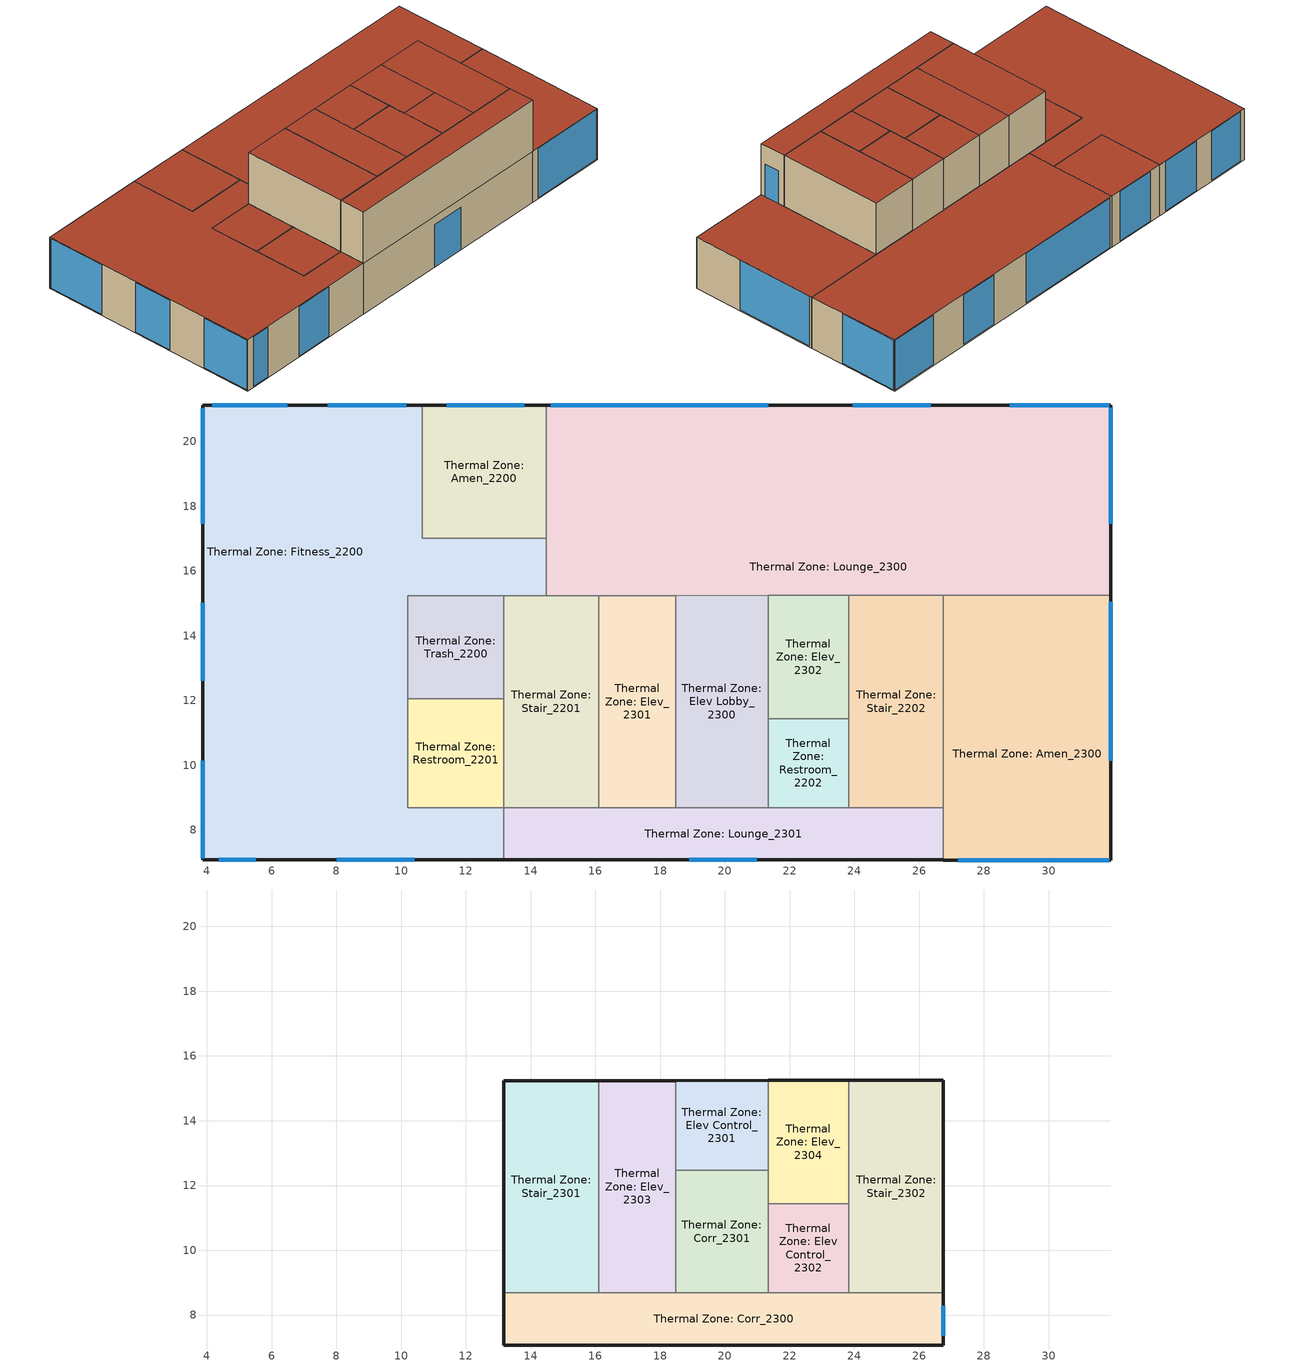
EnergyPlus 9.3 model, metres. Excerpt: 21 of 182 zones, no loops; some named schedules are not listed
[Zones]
Thermal Zone: Amen_2200
 floor to Thermal Zone: Unit_2103 (Interior Floor): 14.48,21.13 14.48,17.01 10.66,17.01 10.66,21.13 z65
 wall outside (SEC-2015 Comm Group R AG ExtWall SteelFrame: R-19 + R-8.5 CI): 14.48,21.13 10.66,21.13 z65:68.35
 wall to Thermal Zone: Fitness_2200 (Interior Wall): 10.66,21.13 10.66,17.01 14.48,17.01 z65:68.35
 wall to Thermal Zone: Lounge_2300 (Interior Wall): 14.48,17.01 14.48,21.13 z65:68.35
 window (SEC-2015 Glazing - Fixed Metal Frame - SEW): 13.8,21.13 11.41,21.13 z65.05:68.3
 roof outside (SEC-2015 Comm Group R ExtRoof IEAD): 14.48,17.01 14.48,21.13 10.66,21.13 10.66,17.01 z68.35
Thermal Zone: Amen_2300
 floor to Thermal Zone: Unit_2108 (Interior Floor): 30.63,15.24 30.63,12.03 26.75,12.03 26.75,15.24 z65; 31.92,12.03 31.92,8.69 26.75,8.69 26.75,12.03 z65
 floor to Thermal Zone: Unit_2107_3B (Interior Floor): 31.92,15.24 31.92,12.03 30.63,12.03 30.63,15.24 z65
 floor ground (SEC-2015 Comm Group R Slab-On-Ground): 31.92,15.25 31.92,15.24 30.63,15.24 30.63,15.25 z65; 30.63,15.25 30.63,15.24 26.75,15.24 26.75,15.25 z65
 floor to Thermal Zone: Corr_2100 (Interior Floor): 31.92,8.69 31.92,7.07 26.75,7.07 26.75,8.69 z65
 wall outside (SEC-2015 Comm Group R AG ExtWall SteelFrame: R-19 + R-8.5 CI): 26.75,7.07 31.92,7.07 31.92,15.25 z65:68.35
 wall to Thermal Zone: Lounge_2301 (Interior Wall): 26.75,8.69 26.75,7.07 z65:68.35
 wall to Thermal Zone: Stair_2202 (Interior Wall): 26.75,15.25 26.75,8.69 z65:68.35
 wall to Thermal Zone: Lounge_2300 (Interior Wall): 31.92,15.25 26.75,15.25 z65:68.35
 window (SEC-2015 Glazing - Fixed Metal Frame - SEW): 31.92,10.14 31.92,15.04 / 27.22,7.07 31.87,7.07 z65.05:68.3
 roof outside (SEC-2015 Comm Group R ExtRoof IEAD): 31.92,7.07 31.92,15.25 26.75,15.25 26.75,7.07 z68.35
Thermal Zone: Elev Lobby_2300
 floor to Thermal Zone: Corr_2100 (Interior Floor): 21.34,15.25 21.34,8.69 18.48,8.69 18.48,15.24 z65
 wall to Thermal Zone: Elev_2301 (Interior Wall): 18.48,15.24 18.48,8.69 z65:68.35
 wall to Thermal Zone: Lounge_2300 (Interior Wall): 21.34,15.25 18.48,15.24 z65:68.35
 wall to Thermal Zone: Elev_2302 (Interior Wall): 21.34,11.44 21.34,15.25 z65:68.35
 wall to Thermal Zone: Restroom_2202 (Interior Wall): 21.34,8.69 21.34,11.44 z65:68.35
 wall to Thermal Zone: Lounge_2301 (Interior Wall): 18.48,8.69 21.34,8.69 z65:68.35
Thermal Zone: Elev_2301
 floor to Thermal Zone: Elev_2101 (Interior Floor): 18.48,15.24 18.48,8.69 16.1,8.69 16.1,15.24 z65
 wall to Thermal Zone: Stair_2201 (Interior Wall): 16.1,15.24 16.1,8.69 z65:68.35
 wall to Thermal Zone: Lounge_2300 (Interior Wall): 18.48,15.24 16.1,15.24 z65:68.35
 wall to Thermal Zone: Lounge_2301 (Interior Wall): 16.1,8.69 18.48,8.69 z65:68.35
Thermal Zone: Elev_2302
 floor ground (SEC-2015 Comm Group R Slab-On-Ground): 23.83,15.25 23.83,15.24 21.34,15.24 21.34,15.25 z65
 floor to Thermal Zone: Elev_2102 (Interior Floor): 23.83,15.24 23.83,11.44 21.34,11.44 21.34,15.24 z65
 wall to Thermal Zone: Stair_2202 (Interior Wall): 23.83,11.44 23.83,15.25 z65:68.35
 wall to Thermal Zone: Restroom_2202 (Interior Wall): 21.34,11.44 23.83,11.44 z65:68.35
 wall to Thermal Zone: Lounge_2300 (Interior Wall): 23.83,15.25 21.34,15.25 z65:68.35
Thermal Zone: Fitness_2200
 floor to Thermal Zone: Corr_2100 (Interior Floor): 13.17,8.69 13.17,7.07 8.88,7.07 8.88,8.69 z65; 14.48,17.01 14.48,15.24 8.97,15.24 8.97,17.01 z65
 floor to Thermal Zone: Unit_2102 (Interior Floor): 10.66,21.13 10.66,17.01 7.15,17.01 7.15,21.13 z65
 floor to Thermal Zone: Unit_2117_4B (Interior Floor): 10.21,12.05 10.21,8.69 8.88,8.69 8.88,7.07 3.87,7.07 3.87,12.05 z65
 floor to Thermal Zone: Unit_2101_4B (Interior Floor): 7.15,21.13 7.15,17.01 8.97,17.01 8.97,15.24 10.21,15.24 10.21,12.05 3.87,12.05 3.87,21.13 z65
 wall outside (SEC-2015 Comm Group R AG ExtWall SteelFrame: R-19 + R-8.5 CI): 10.66,21.13 3.87,21.13 3.87,7.07 13.17,7.07 z65:68.35
 wall to Thermal Zone: Lounge_2300 (Interior Wall): 14.48,15.24 14.48,17.01 z65:68.35
 wall to Thermal Zone: Stair_2201 (Interior Wall): 13.17,15.24 14.48,15.24 z65:68.35
 wall to Thermal Zone: Trash_2200 (Interior Wall): 10.21,12.05 10.21,15.24 13.17,15.24 z65:68.35
 wall to Thermal Zone: Restroom_2201 (Interior Wall): 13.17,8.69 10.21,8.69 10.21,12.05 z65:68.35
 wall to Thermal Zone: Lounge_2301 (Interior Wall): 13.17,7.07 13.17,8.69 z65:68.35
 window (SEC-2015 Glazing - Fixed Metal Frame - N 1): 3.87,21.02 3.87,17.46 / 3.87,15.02 3.87,12.6 / 3.87,10.14 3.87,7.12 z65.05:68.3
 window (SEC-2015 Glazing - Fixed Metal Frame - SEW): 6.48,21.13 4.17,21.13 / 10.16,21.13 7.73,21.13 / 8.02,7.07 10.41,7.07 / 4.36,7.07 5.51,7.07 z65.05:68.3
 roof outside (SEC-2015 Comm Group R ExtRoof IEAD): 13.17,7.07 13.17,8.69 10.21,8.69 10.21,15.24 14.48,15.24 14.48,17.01 10.66,17.01 10.66,21.13 3.87,21.13 3.87,7.07 z68.35
Thermal Zone: Lounge_2300
 floor to Thermal Zone: Unit_2106 (Interior Floor): 31.92,21.13 31.92,17.01 28.96,17.01 28.96,21.13 z65
 floor to Thermal Zone: Amen_2100 (Interior Floor): 21.48,21.13 21.48,17.01 14.48,17.01 14.48,21.13 z65
 floor to Thermal Zone: Unit_2104 (Interior Floor): 25.31,21.13 25.31,17.01 21.48,17.01 21.48,21.13 z65
 floor to Thermal Zone: Unit_2105 (Interior Floor): 28.96,21.13 28.96,17.01 25.31,17.01 25.31,21.13 z65
 floor to Thermal Zone: Corr_2100 (Interior Floor): 31.92,17.01 31.92,15.25 21.34,15.25 19.27,15.24 14.48,15.24 14.48,17.01 z65
 floor ground (SEC-2015 Comm Group R Slab-On-Ground): 19.27,15.24 18.48,15.24 14.48,15.24 z65
 wall outside (SEC-2015 Comm Group R AG ExtWall SteelFrame: R-19 + R-8.5 CI): 31.92,15.25 31.92,21.13 14.48,21.13 z65:68.35
 wall to Thermal Zone: Stair_2201 (Interior Wall): 14.48,15.24 16.1,15.24 z65:68.35
 wall to Thermal Zone: Stair_2202 (Interior Wall): 23.83,15.25 26.75,15.25 z65:68.35
 window (SEC-2015 Glazing - Fixed Metal Frame - SEW): 31.87,21.13 28.8,21.13 / 26.36,21.13 23.95,21.13 / 21.34,21.13 14.63,21.13 / 31.92,17.46 31.92,21.04 z65.05:68.3
 roof outside (SEC-2015 Comm Group R ExtRoof IEAD): 18.48,15.24 21.34,15.25 31.92,15.25 31.92,21.13 14.48,21.13 14.48,15.24 z68.35
Thermal Zone: Lounge_2301
 floor to Thermal Zone: Corr_2100 (Interior Floor): 26.75,8.69 26.75,7.07 13.17,7.07 13.17,8.69 z65
 wall outside (SEC-2015 Comm Group R AG ExtWall SteelFrame: R-19 + R-8.5 CI): 13.17,7.07 26.75,7.07 z65:68.35
 wall to Thermal Zone: Restroom_2202 (Interior Wall): 23.83,8.69 21.34,8.69 z65:68.35
 wall to Thermal Zone: Stair_2202 (Interior Wall): 26.75,8.69 23.83,8.69 z65:68.35
 wall to Thermal Zone: Stair_2201 (Interior Wall): 16.1,8.69 13.17,8.69 z65:68.35
 window (SEC-2015 Glazing - Fixed Metal Frame - SEW): 18.9,7.07 20.98,7.07 z65:67.79
Thermal Zone: Restroom_2201
 floor to Thermal Zone: Mech_2100 (Interior Floor): 13.17,12.05 13.17,8.69 10.21,8.69 10.21,12.05 z65
 wall to Thermal Zone: Trash_2200 (Interior Wall): 13.17,12.05 10.21,12.05 z65:68.35
 wall to Thermal Zone: Stair_2201 (Interior Wall): 13.17,8.69 13.17,12.05 z65:68.35
 roof outside (SEC-2015 Comm Group R ExtRoof IEAD): 13.17,8.69 13.17,12.05 10.21,12.05 10.21,8.69 z68.35
Thermal Zone: Restroom_2202
 floor to Thermal Zone: Stor_2100 (Interior Floor): 23.83,11.44 23.83,8.69 21.34,8.69 21.34,11.44 z65
 wall to Thermal Zone: Stair_2202 (Interior Wall): 23.83,8.69 23.83,11.44 z65:68.35
Thermal Zone: Stair_2201
 floor to Thermal Zone: Stair_2101 (Interior Floor): 13.17,15.24 16.1,15.24 16.1,8.69 13.17,8.69 z65
 wall to Thermal Zone: Trash_2200 (Interior Wall): 13.17,15.24 13.17,12.05 z65:68.35
Thermal Zone: Stair_2202
 floor ground (SEC-2015 Comm Group R Slab-On-Ground): 26.75,15.25 26.75,15.24 23.83,15.24 23.83,15.25 z65
 floor to Thermal Zone: Stair_2102 (Interior Floor): 26.75,15.24 26.75,8.69 23.83,8.69 23.83,15.24 z65
Thermal Zone: Trash_2200
 floor to Thermal Zone: Trash_2100 (Interior Floor): 13.17,15.24 13.17,12.05 10.21,12.05 10.21,15.24 z65
 roof outside (SEC-2015 Comm Group R ExtRoof IEAD): 13.17,12.05 13.17,15.24 10.21,15.24 10.21,12.05 z68.35
Thermal Zone: Corr_2300
 floor to Thermal Zone: Lounge_2301 (Interior Floor): 26.75,8.69 26.75,7.07 13.17,7.07 13.17,8.69 z68.35
 wall outside (SEC-2015 Comm Group R AG ExtWall SteelFrame: R-19 + R-8.5 CI): 13.17,8.69 13.17,7.07 26.75,7.07 26.75,8.69 z68.35:71.7
 wall to Thermal Zone: Elev_2303 (Interior Wall): 18.48,8.69 16.1,8.69 z68.35:71.7
 wall to Thermal Zone: Corr_2301 (Interior Wall): 21.34,8.69 18.48,8.69 z68.35:71.7
 wall to Thermal Zone: Elev Control_2302 (Interior Wall): 23.83,8.69 21.34,8.69 z68.35:71.7
 wall to Thermal Zone: Stair_2302 (Interior Wall): 26.75,8.69 23.83,8.69 z68.35:71.7
 wall to Thermal Zone: Stair_2301 (Interior Wall): 16.1,8.69 13.17,8.69 z68.35:71.7
 window (SEC-2015 Glazing - Fixed Metal Frame - SEW): 26.75,7.36 26.75,8.28 z68.35:70.49
 roof outside (SEC-2015 Comm Group R ExtRoof IEAD): 26.75,7.07 26.75,8.69 13.17,8.69 13.17,7.07 z71.7
Thermal Zone: Corr_2301
 floor to Thermal Zone: Elev Lobby_2300 (Interior Floor): 21.34,12.47 21.34,8.69 18.48,8.69 18.48,12.47 z68.35
 wall to Thermal Zone: Elev_2303 (Interior Wall): 18.48,12.47 18.48,8.69 z68.35:71.7
 wall to Thermal Zone: Elev Control_2301 (Interior Wall): 21.34,12.47 18.48,12.47 z68.35:71.7
 wall to Thermal Zone: Elev_2304 (Interior Wall): 21.34,11.44 21.34,12.47 z68.35:71.7
 wall to Thermal Zone: Elev Control_2302 (Interior Wall): 21.34,8.69 21.34,11.44 z68.35:71.7
 roof outside (SEC-2015 Comm Group R ExtRoof IEAD): 21.34,8.69 21.34,12.47 18.48,12.47 18.48,8.69 z71.7
Thermal Zone: Elev Control_2301
 floor to Thermal Zone: Elev Lobby_2300 (Interior Floor): 21.34,15.25 21.34,12.47 18.48,12.47 18.48,15.24 z68.35
 wall outside (SEC-2015 Comm Group R AG ExtWall SteelFrame: R-19 + R-8.5 CI): 21.34,15.25 18.48,15.24 z68.35:71.7
 wall to Thermal Zone: Elev_2304 (Interior Wall): 21.34,12.47 21.34,15.25 z68.35:71.7
 wall to Thermal Zone: Elev_2303 (Interior Wall): 18.48,15.24 18.48,12.47 z68.35:71.7
 roof outside (SEC-2015 Comm Group R ExtRoof IEAD): 18.48,12.47 21.34,12.47 21.34,15.25 18.48,15.24 z71.7
Thermal Zone: Elev Control_2302
 floor to Thermal Zone: Restroom_2202 (Interior Floor): 23.83,11.44 23.83,8.69 21.34,8.69 21.34,11.44 z68.35
 wall to Thermal Zone: Elev_2304 (Interior Wall): 23.83,11.44 21.34,11.44 z68.35:71.7
 wall to Thermal Zone: Stair_2302 (Interior Wall): 23.83,8.69 23.83,11.44 z68.35:71.7
 roof outside (SEC-2015 Comm Group R ExtRoof IEAD): 23.83,8.69 23.83,11.44 21.34,11.44 21.34,8.69 z71.7
Thermal Zone: Elev_2303
 floor to Thermal Zone: Elev_2301 (Interior Floor): 18.48,15.24 18.48,8.69 16.1,8.69 16.1,15.24 z68.35
 wall outside (SEC-2015 Comm Group R AG ExtWall SteelFrame: R-19 + R-8.5 CI): 18.48,15.24 16.1,15.24 z68.35:71.7
 wall to Thermal Zone: Stair_2301 (Interior Wall): 16.1,15.24 16.1,8.69 z68.35:71.7
 roof outside (SEC-2015 Comm Group R ExtRoof IEAD): 18.48,8.69 18.48,15.24 16.1,15.24 16.1,8.69 z71.7
Thermal Zone: Elev_2304
 floor to Thermal Zone: Elev_2302 (Interior Floor): 23.83,15.25 23.83,11.44 21.34,11.44 21.34,15.25 z68.35
 wall outside (SEC-2015 Comm Group R AG ExtWall SteelFrame: R-19 + R-8.5 CI): 23.83,15.25 21.34,15.25 z68.35:71.7
 wall to Thermal Zone: Stair_2302 (Interior Wall): 23.83,11.44 23.83,15.25 z68.35:71.7
 roof outside (SEC-2015 Comm Group R ExtRoof IEAD): 23.83,11.44 23.83,15.25 21.34,15.25 21.34,11.44 z71.7
Thermal Zone: Stair_2301
 floor to Thermal Zone: Stair_2201 (Interior Floor): 16.1,15.24 16.1,8.69 13.17,8.69 13.17,15.24 z68.35
 wall outside (SEC-2015 Comm Group R AG ExtWall SteelFrame: R-19 + R-8.5 CI): 16.1,15.24 13.17,15.24 13.17,8.69 z68.35:71.7
 roof outside (SEC-2015 Comm Group R ExtRoof IEAD): 13.17,8.69 16.1,8.69 16.1,15.24 13.17,15.24 z71.7
Thermal Zone: Stair_2302
 floor to Thermal Zone: Stair_2202 (Interior Floor): 26.75,15.25 26.75,8.69 23.83,8.69 23.83,15.25 z68.35
 wall outside (SEC-2015 Comm Group R AG ExtWall SteelFrame: R-19 + R-8.5 CI): 26.75,8.69 26.75,15.25 23.83,15.25 z68.35:71.7
 roof outside (SEC-2015 Comm Group R ExtRoof IEAD): 26.75,8.69 26.75,15.25 23.83,15.25 23.83,8.69 z71.7
[Building]
1300 NE 45th: North Axis {deg}=90
[Site:Location]
SEATTLE: Latitude {deg}=47.45; Longitude {deg}=-122.3; Time Zone {hr}=-8; Elevation {m}=122
[SizingPeriod:DesignDay] Month=8; Day of Month=21; Day Type=SummerDesignDay; Daily Dry-Bulb Temperature Range {deltaC}=10.4; Dry-Bulb Temperature Range Modifier Type=DefaultMultipliers; Barometric Pressure {Pa}=99868; Wind Speed {m/s}=4.2; Wind Direction {deg}=350; Rain Indicator=No; Snow Indicator=No; Daylight Saving Time Indicator=No; Solar Model Indicator=ASHRAETau; ASHRAE Clear Sky Optical Depth for Beam Irradiance (taub)=0.352; ASHRAE Clear Sky Optical Depth for Diffuse Irradiance (taud)=2.561
Name | Maximum Dry-Bulb Temperature {C} | Humidity Condition Type | Wetbulb or DewPoint at Maximum Dry-Bulb {C} | Enthalpy at Maximum Dry-Bulb {J/kg}
SEATTLE Ann Clg .4% Condns DB=>MWB | 29.4 | Wetbulb | 18.3
SEATTLE Ann Clg .4% Condns DP=>MDB | 20.8 | Dewpoint | 15.9
SEATTLE Ann Clg .4% Condns Enth=>MDB | 28.2 | Enthalpy |  | 54700
SEATTLE Ann Clg .4% Condns WB=>MDB | 27.9 | Wetbulb | 19.2
[Material] Thermal Absorptance=0.9
Name | Roughness | Thickness {m} | Conductivity {W/m-K} | Density {kg/m3} | Specific Heat {J/kg-K} | Solar Absorptance | Visible Absorptance
5/8 in. Gypsum Board | MediumSmooth | 0.0159 | 0.16 | 800 | 1090 | 0.7 | 0.7
F16 Acoustic tile | MediumSmooth | 0.0191 | 0.06 | 368 | 590 | 0.3 | 0.3
G01a 19mm gypsum board | MediumSmooth | 0.019 | 0.16 | 800 | 1090 | 0.4 | 0.4
IEAD Roof Insulation R-36.7 IP | MediumRough | 0.316696 | 0.049 | 265 | 836.8 | 0.7 | 0.7
M11 100mm lightweight concrete | MediumRough | 0.1016 | 0.53 | 1280 | 840 | 0.5 | 0.5
Metal Decking | MediumSmooth | 0.0015 | 45.006 | 7680 | 418.4 | 0.6 | 0.6
R-19 Cavity (R-7.1 eff) | MediumSmooth | 0.0287823 | 0.0230188 | 16.0185 | 1130.436 | 0.7 | 0.7
R-8.5 CI | MediumSmooth | 0.0344576 | 0.0230188 | 16.0185 | 1130.436 | 0.7 | 0.7
Roof Membrane | VeryRough | 0.0095 | 0.16 | 1121.29 | 1460 | 0.7 | 0.7
Stucco - 7/8 inch | Smooth | 0.022352 | 0.701106 | 1855.1 | 837.36 | 0.7 | 0.7
[Material:AirGap]
Name | Thermal Resistance {m2-K/W}
F04 Wall air space resistance | 0.15
F05 Ceiling air space resistance | 0.18
[WindowMaterial:SimpleGlazingSystem] U-Factor {W/m2-K}=2.15774; Visible Transmittance=0.6
Name | Solar Heat Gain Coefficient
SEC-2015 Glazing - Fixed Metal Frame - N - Material | 0.53
SEC-2015 Glazing - Fixed Metal Frame - SEW - Material | 0.35
[Construction]
Interior Floor: F16 Acoustic tile, F05 Ceiling air space resistance, M11 100mm lightweight concrete
Interior Wall: G01a 19mm gypsum board, F04 Wall air space resistance, G01a 19mm gypsum board
SEC-2015 Comm Group R AG ExtWall SteelFrame: R-19 + R-8.5 CI: Stucco - 7/8 inch, 5/8 in. Gypsum Board, R-8.5 CI, R-19 Cavity (R-7.1 eff), 5/8 in. Gypsum Board
SEC-2015 Comm Group R ExtRoof IEAD: Roof Membrane, IEAD Roof Insulation R-36.7 IP, Metal Decking
SEC-2015 Glazing - Fixed Metal Frame - N 1: SEC-2015 Glazing - Fixed Metal Frame - N - Material
SEC-2015 Glazing - Fixed Metal Frame - SEW: SEC-2015 Glazing - Fixed Metal Frame - SEW - Material
[Construction:FfactorGroundFloor]
SEC-2015 Comm Group R Slab-On-Ground: F-Factor {W/m-K}=0.934597; Area {m2}=88.9082; PerimeterExposed {m}=40.2336
[Zone]
Thermal Zone: Amen_2200; Thermal Zone: Amen_2300; Thermal Zone: Corr_2300; Thermal Zone: Corr_2301; Thermal Zone: Elev Control_2301; Thermal Zone: Elev Control_2302; Thermal Zone: Elev Lobby_2300; Thermal Zone: Elev_2301; Thermal Zone: Elev_2302; Thermal Zone: Elev_2303; Thermal Zone: Elev_2304; Thermal Zone: Fitness_2200; Thermal Zone: Lounge_2300; Thermal Zone: Lounge_2301; Thermal Zone: Restroom_2201; Thermal Zone: Restroom_2202; Thermal Zone: Stair_2201; Thermal Zone: Stair_2202; Thermal Zone: Stair_2301; Thermal Zone: Stair_2302; Thermal Zone: Trash_2200
[ZoneControl:Thermostat]
Name | Zone or ZoneList | Control Type Schedule | Control 1
Thermal Zone: Amen_2200 Thermostat | Thermal Zone: Amen_2200 | Thermal Zone: Amen_2200 Thermostat Schedule | Thermostat Setpoint Dual Setpoint 4
Thermal Zone: Amen_2300 Thermostat | Thermal Zone: Amen_2300 | Thermal Zone: Amen_2300 Thermostat Schedule | Thermostat Setpoint Dual Setpoint 5
Thermal Zone: Corr_2300 Thermostat | Thermal Zone: Corr_2300 | Thermal Zone: Corr_2300 Thermostat Schedule | Thermostat Setpoint Dual Setpoint 12
Thermal Zone: Corr_2301 Thermostat | Thermal Zone: Corr_2301 | Thermal Zone: Corr_2301 Thermostat Schedule | Thermostat Setpoint Dual Setpoint 13
Thermal Zone: Elev Control_2301 Thermostat | Thermal Zone: Elev Control_2301 | Thermal Zone: Elev Control_2301 Thermostat Schedule | Thermostat Setpoint Dual Setpoint 16
Thermal Zone: Elev Control_2302 Thermostat | Thermal Zone: Elev Control_2302 | Thermal Zone: Elev Control_2302 Thermostat Schedule | Thermostat Setpoint Dual Setpoint 17
Thermal Zone: Elev Lobby_2300 Thermostat | Thermal Zone: Elev Lobby_2300 | Thermal Zone: Elev Lobby_2300 Thermostat Schedule | Thermostat Setpoint Dual Setpoint 18
Thermal Zone: Fitness_2200 Thermostat | Thermal Zone: Fitness_2200 | Thermal Zone: Fitness_2200 Thermostat Schedule | Thermostat Setpoint Dual Setpoint 40
Thermal Zone: Lounge_2300 Thermostat | Thermal Zone: Lounge_2300 | Thermal Zone: Lounge_2300 Thermostat Schedule | Thermostat Setpoint Dual Setpoint 43
Thermal Zone: Lounge_2301 Thermostat | Thermal Zone: Lounge_2301 | Thermal Zone: Lounge_2301 Thermostat Schedule | Thermostat Setpoint Dual Setpoint 44
[ThermostatSetpoint:DualSetpoint]
Name | Heating Setpoint Temperature Schedule | Cooling Setpoint Temperature Schedule
Thermostat Setpoint Dual Setpoint 4; Thermostat Setpoint Dual Setpoint 5; Thermostat Setpoint Dual Setpoint 40; Thermostat Setpoint Dual Setpoint 43; Thermostat Setpoint Dual Setpoint 44 | SEC2015-MF-Amenity_HtgSetp | SEC2015-MF-Amenity_ClgSetp
Thermostat Setpoint Dual Setpoint 12; Thermostat Setpoint Dual Setpoint 13 | SEC2015-MF-Corridor_HtgSetp | SEC2015-MF-Corridor_ClgSetp
Thermostat Setpoint Dual Setpoint 16; Thermostat Setpoint Dual Setpoint 17; Thermostat Setpoint Dual Setpoint 18 | SEC2015-MF-ElecMech_HtgSetp | SEC2015-MF-ElecMech_ClgSetp
[Sizing:Zone] Zone Cooling Design Supply Air Temperature Input Method=SupplyAirTemperature; Zone Cooling Design Supply Air Temperature {C}=12.7778; Zone Cooling Design Supply Air Temperature Difference {deltaC}=11.11; Zone Heating Design Supply Air Temperature Input Method=SupplyAirTemperature; Zone Heating Design Supply Air Temperature {C}=32.2222; Zone Heating Design Supply Air Temperature Difference {deltaC}=11.11; Zone Cooling Design Supply Air Humidity Ratio {kgWater/kgDryAir}=0.0085; Zone Heating Design Supply Air Humidity Ratio {kgWater/kgDryAir}=0.008; Cooling Design Air Flow Method=DesignDay; Cooling Design Air Flow Rate {m3/s}=0; Cooling Minimum Air Flow per Zone Floor Area {m3/s-m2}=0.000762; Cooling Minimum Air Flow {m3/s}=0; Cooling Minimum Air Flow Fraction=0; Heating Design Air Flow Method=DesignDay; Heating Design Air Flow Rate {m3/s}=0; Heating Maximum Air Flow per Zone Floor Area {m3/s-m2}=0.002032; Heating Maximum Air Flow {m3/s}=0.141576; Heating Maximum Air Flow Fraction=0.3; Account for Dedicated Outdoor Air System=No
Name | Design Specification Outdoor Air Object | Design Specification Zone Air Distribution Object
Thermal Zone: Amen_2200 | SEC-2015 MF-Amenity Ventilation | Thermal Zone: Amen_2200 Design Spec Zone Air Dist
Thermal Zone: Amen_2300 | SEC-2015 MF-Amenity Ventilation | Thermal Zone: Amen_2300 Design Spec Zone Air Dist
Thermal Zone: Corr_2300 | SEC-2015 MF-Corridor Ventilation | Thermal Zone: Corr_2300 Design Spec Zone Air Dist
Thermal Zone: Corr_2301 | SEC-2015 MF-Corridor Ventilation | Thermal Zone: Corr_2301 Design Spec Zone Air Dist
Thermal Zone: Elev Control_2301 | SEC-2015 MF-Elec/MechRoom Ventilation | Thermal Zone: Elev Control_2301 Design Spec Zone Air Dist
Thermal Zone: Elev Control_2302 | SEC-2015 MF-Elec/MechRoom Ventilation | Thermal Zone: Elev Control_2302 Design Spec Zone Air Dist
Thermal Zone: Elev Lobby_2300 | SEC-2015 MF-Corridor Ventilation | Thermal Zone: Elev Lobby_2300 Design Spec Zone Air Dist
Thermal Zone: Elev_2301 | SEC-2015 MF-Stair Ventilation | Thermal Zone: Elev_2301 Design Spec Zone Air Dist
Thermal Zone: Elev_2302 | SEC-2015 MF-Stair Ventilation | Thermal Zone: Elev_2302 Design Spec Zone Air Dist
Thermal Zone: Elev_2303 | SEC-2015 MF-Stair Ventilation | Thermal Zone: Elev_2303 Design Spec Zone Air Dist
Thermal Zone: Elev_2304 | SEC-2015 MF-Stair Ventilation | Thermal Zone: Elev_2304 Design Spec Zone Air Dist
Thermal Zone: Fitness_2200 | SEC-2015 MF-Amenity Ventilation | Thermal Zone: Fitness_2200 Design Spec Zone Air Dist
Thermal Zone: Lounge_2300 | SEC-2015 MF-Amenity Ventilation | Thermal Zone: Lounge_2300 Design Spec Zone Air Dist
Thermal Zone: Lounge_2301 | SEC-2015 MF-Amenity Ventilation | Thermal Zone: Lounge_2301 Design Spec Zone Air Dist
Thermal Zone: Restroom_2201 | SEC-2015 MF- Restroom Ventilation | Thermal Zone: Restroom_2201 Design Spec Zone Air Dist
Thermal Zone: Restroom_2202 | SEC-2015 MF- Restroom Ventilation | Thermal Zone: Restroom_2202 Design Spec Zone Air Dist
Thermal Zone: Stair_2201 | SEC-2015 MF-Stair Ventilation | Thermal Zone: Stair_2201 Design Spec Zone Air Dist
Thermal Zone: Stair_2202 | SEC-2015 MF-Stair Ventilation | Thermal Zone: Stair_2202 Design Spec Zone Air Dist
Thermal Zone: Stair_2301 | SEC-2015 MF-Stair Ventilation | Thermal Zone: Stair_2301 Design Spec Zone Air Dist
Thermal Zone: Stair_2302 | SEC-2015 MF-Stair Ventilation | Thermal Zone: Stair_2302 Design Spec Zone Air Dist
Thermal Zone: Trash_2200 | SEC-2015 MF-Storage Ventilation | Thermal Zone: Trash_2200 Design Spec Zone Air Dist
[DesignSpecification:ZoneAirDistribution] Zone Air Distribution Effectiveness in Heating Mode=0.8
Thermal Zone: Amen_2200 Design Spec Zone Air Dist; Thermal Zone: Amen_2300 Design Spec Zone Air Dist; Thermal Zone: Corr_2300 Design Spec Zone Air Dist; Thermal Zone: Corr_2301 Design Spec Zone Air Dist; Thermal Zone: Elev Control_2301 Design Spec Zone Air Dist; Thermal Zone: Elev Control_2302 Design Spec Zone Air Dist; Thermal Zone: Elev Lobby_2300 Design Spec Zone Air Dist; Thermal Zone: Elev_2301 Design Spec Zone Air Dist; Thermal Zone: Elev_2302 Design Spec Zone Air Dist; Thermal Zone: Elev_2303 Design Spec Zone Air Dist; Thermal Zone: Elev_2304 Design Spec Zone Air Dist; Thermal Zone: Fitness_2200 Design Spec Zone Air Dist; Thermal Zone: Lounge_2300 Design Spec Zone Air Dist; Thermal Zone: Lounge_2301 Design Spec Zone Air Dist; Thermal Zone: Restroom_2201 Design Spec Zone Air Dist; Thermal Zone: Restroom_2202 Design Spec Zone Air Dist; Thermal Zone: Stair_2201 Design Spec Zone Air Dist; Thermal Zone: Stair_2202 Design Spec Zone Air Dist; Thermal Zone: Stair_2301 Design Spec Zone Air Dist; Thermal Zone: Stair_2302 Design Spec Zone Air Dist; Thermal Zone: Trash_2200 Design Spec Zone Air Dist
[DesignSpecification:OutdoorAir] Outdoor Air Method=Sum; Outdoor Air Flow per Zone {m3/s}=0; Outdoor Air Flow Air Changes per Hour {1/hr}=0
Name | Outdoor Air Flow per Person {m3/s-person} | Outdoor Air Flow per Zone Floor Area {m3/s-m2}
SEC-2015 MF-Amenity Ventilation | 0.00235974 | 0.0006096
SEC-2015 MF-Corridor Ventilation; SEC-2015 MF-Storage Ventilation | 0 | 0.0006096
SEC-2015 MF-Elec/MechRoom Ventilation; SEC-2015 MF-Stair Ventilation; SEC-2015 MF- Restroom Ventilation | 0 | 0.0003048
[ZoneVentilation:DesignFlowRate]
Name | Zone or ZoneList | Schedule | Design Flow Rate Calculation Method | Flow Rate per Person {m3/s-person} | Flow Rate per Zone Floor Area {m3/s-m2}
Thermal Zone: Amen_2200 Ventilation per Person | Thermal Zone: Amen_2200 | MidriseApartment Apartment Occ | Flow/Person | 0.00235974
Thermal Zone: Amen_2200 Ventilation per Floor Area | Thermal Zone: Amen_2200 | Always_On | Flow/Area |  | 0.0006096
Thermal Zone: Amen_2300 Ventilation per Person | Thermal Zone: Amen_2300 | MidriseApartment Apartment Occ | Flow/Person | 0.00235974
Thermal Zone: Amen_2300 Ventilation per Floor Area | Thermal Zone: Amen_2300 | Always_On | Flow/Area |  | 0.0006096
Thermal Zone: Corr_2300 Ventilation per Floor Area | Thermal Zone: Corr_2300 | Always_On | Flow/Area |  | 0.0006096
Thermal Zone: Corr_2301 Ventilation per Floor Area | Thermal Zone: Corr_2301 | Always_On | Flow/Area |  | 0.0006096
Thermal Zone: Elev Control_2301 Ventilation per Floor Area | Thermal Zone: Elev Control_2301 | Always_On | Flow/Area |  | 0.0003048
Thermal Zone: Elev Control_2302 Ventilation per Floor Area | Thermal Zone: Elev Control_2302 | Always_On | Flow/Area |  | 0.0003048
Thermal Zone: Elev Lobby_2300 Ventilation per Floor Area | Thermal Zone: Elev Lobby_2300 | Always_On | Flow/Area |  | 0.0006096
Thermal Zone: Elev_2301 Ventilation per Floor Area | Thermal Zone: Elev_2301 | Always_On | Flow/Area |  | 0.0003048
Thermal Zone: Elev_2302 Ventilation per Floor Area | Thermal Zone: Elev_2302 | Always_On | Flow/Area |  | 0.0003048
Thermal Zone: Elev_2303 Ventilation per Floor Area | Thermal Zone: Elev_2303 | Always_On | Flow/Area |  | 0.0003048
Thermal Zone: Elev_2304 Ventilation per Floor Area | Thermal Zone: Elev_2304 | Always_On | Flow/Area |  | 0.0003048
Thermal Zone: Fitness_2200 Ventilation per Person | Thermal Zone: Fitness_2200 | MidriseApartment Apartment Occ | Flow/Person | 0.00235974
Thermal Zone: Fitness_2200 Ventilation per Floor Area | Thermal Zone: Fitness_2200 | Always_On | Flow/Area |  | 0.0006096
Thermal Zone: Lounge_2300 Ventilation per Person | Thermal Zone: Lounge_2300 | MidriseApartment Apartment Occ | Flow/Person | 0.00235974
Thermal Zone: Lounge_2300 Ventilation per Floor Area | Thermal Zone: Lounge_2300 | Always_On | Flow/Area |  | 0.0006096
Thermal Zone: Lounge_2301 Ventilation per Person | Thermal Zone: Lounge_2301 | MidriseApartment Apartment Occ | Flow/Person | 0.00235974
Thermal Zone: Lounge_2301 Ventilation per Floor Area | Thermal Zone: Lounge_2301 | Always_On | Flow/Area |  | 0.0006096
Thermal Zone: Restroom_2201 Ventilation per Floor Area | Thermal Zone: Restroom_2201 | Always_On | Flow/Area |  | 0.0003048
Thermal Zone: Restroom_2202 Ventilation per Floor Area | Thermal Zone: Restroom_2202 | Always_On | Flow/Area |  | 0.0003048
Thermal Zone: Stair_2201 Ventilation per Floor Area | Thermal Zone: Stair_2201 | Always_On | Flow/Area |  | 0.0003048
Thermal Zone: Stair_2202 Ventilation per Floor Area | Thermal Zone: Stair_2202 | Always_On | Flow/Area |  | 0.0003048
Thermal Zone: Stair_2301 Ventilation per Floor Area | Thermal Zone: Stair_2301 | Always_On | Flow/Area |  | 0.0003048
Thermal Zone: Stair_2302 Ventilation per Floor Area | Thermal Zone: Stair_2302 | Always_On | Flow/Area |  | 0.0003048
Thermal Zone: Trash_2200 Ventilation per Floor Area | Thermal Zone: Trash_2200 | Always_On | Flow/Area |  | 0.0006096
[OtherEquipment] Fuel Type=None; Schedule=Always On; Design Level Calculation Method=EquipmentLevel; Design Level {W}=0
Name | Zone or ZoneList
Other Equipment 4 | Thermal Zone: Elev Control_2301
Other Equipment 5 | Thermal Zone: Elev Control_2302
[Exterior:Lights] Schedule=Always On Discrete; Design Level {W}=0
Name | Control Option
Exterior Lights | AstronomicalClock
Lights Garage
[Zone equipment]
Thermal Zone: Amen_2200: Thermal Zone: Amen_2200 Ideal Loads Air System
Thermal Zone: Amen_2300: Thermal Zone: Amen_2300 Ideal Loads Air System
Thermal Zone: Corr_2300: Thermal Zone: Corr_2300 Ideal Loads Air System
Thermal Zone: Corr_2301: Thermal Zone: Corr_2301 Ideal Loads Air System
Thermal Zone: Elev Control_2301: Thermal Zone: Elev Control_2301 Ideal Loads Air System
Thermal Zone: Elev Control_2302: Thermal Zone: Elev Control_2302 Ideal Loads Air System
Thermal Zone: Elev Lobby_2300: Thermal Zone: Elev Lobby_2300 Ideal Loads Air System
Thermal Zone: Elev_2301: Thermal Zone: Elev_2301 Ideal Loads Air System
Thermal Zone: Elev_2302: Thermal Zone: Elev_2302 Ideal Loads Air System
Thermal Zone: Elev_2303: Thermal Zone: Elev_2303 Ideal Loads Air System
Thermal Zone: Elev_2304: Thermal Zone: Elev_2304 Ideal Loads Air System
Thermal Zone: Fitness_2200: Thermal Zone: Fitness_2200 Ideal Loads Air System
Thermal Zone: Lounge_2300: Thermal Zone: Lounge_2300 Ideal Loads Air System
Thermal Zone: Lounge_2301: Thermal Zone: Lounge_2301 Ideal Loads Air System
Thermal Zone: Restroom_2201: Thermal Zone: Restroom_2201 Ideal Loads Air System
Thermal Zone: Restroom_2202: Thermal Zone: Restroom_2202 Ideal Loads Air System
Thermal Zone: Stair_2201: Thermal Zone: Stair_2201 Ideal Loads Air System
Thermal Zone: Stair_2202: Thermal Zone: Stair_2202 Ideal Loads Air System
Thermal Zone: Stair_2301: Thermal Zone: Stair_2301 Ideal Loads Air System
Thermal Zone: Stair_2302: Thermal Zone: Stair_2302 Ideal Loads Air System
Thermal Zone: Trash_2200: Thermal Zone: Trash_2200 Ideal Loads Air System
[Schedule:Compact]
Thermal Zone: Amen_2200 Thermostat Schedule; Thermal Zone: Amen_2300 Thermostat Schedule; Thermal Zone: Corr_2300 Thermostat Schedule; Thermal Zone: Corr_2301 Thermostat Schedule; Thermal Zone: Elev Control_2301 Thermostat Schedule; Thermal Zone: Elev Control_2302 Thermostat Schedule; Thermal Zone: Elev Lobby_2300 Thermostat Schedule; Thermal Zone: Fitness_2200 Thermostat Schedule; Thermal Zone: Lounge_2300 Thermostat Schedule; Thermal Zone: Lounge_2301 Thermostat Schedule: Through: 12/31, For: AllDays, Until: 24:00, 4
[Schedule:Day:Interval]
MidriseApartment Office HtgSetp Default Schedule 1: No, 07:00, 15.5556, 08:00, 18.3333, 23:00, 21.1111, 24:00, 15.6
MidriseApartment Office HtgSetp Summer Design Day 1; Schedule Day 8; Schedule Day 7: No, 24:00, 15.6
MidriseApartment Office HtgSetp Winter Design Day 1: No, 07:00, 15.6, 08:00, 18.3, 17:00, 21.1, 18:00, 18.3, 24:00, 15.6
MidriseApartment Office ClgSetp Default Schedule 1: No, 07:00, 29.4444, 08:00, 26.6667, 23:00, 23.8889, 24:00, 29.4
MidriseApartment Office ClgSetp Summer Design Day 1: No, 07:00, 29.4, 08:00, 26.7, 17:00, 23.9, 18:00, 26.7, 24:00, 29.4
MidriseApartment Office ClgSetp Winter Design Day 1: No, 24:00, 29.4
Schedule Day 1: No, 05:00, 15.5556, 22:00, 18.3333, 24:00, 15.5556
Schedule Day 6: No, 06:00, 31.1111, 22:00, 27.7778, 24:00, 31.1111
Schedule Day 11; Schedule Day 10: No, 24:00, 40
Schedule Day 13; Schedule Day 12: No, 24:00, 29.4444
Always On Default: No, 24:00, 1
MidriseApartment Apartment Occ Default Schedule; MidriseApartment Apartment Occ Summer Design Day; MidriseApartment Apartment Occ Winter Design Day: No, 07:00, 1, 08:00, 0.85, 09:00, 0.39, 16:00, 0.25, 17:00, 0.3, 18:00, 0.52, 21:00, 0.87, 24:00, 1
[Schedule:Week:Daily]
SEC2015-MF-Amenity_HtgSetp Week Rule - Jan1-Dec31: MidriseApartment Office HtgSetp Default Schedule 1, MidriseApartment Office HtgSetp Default Schedule 1, MidriseApartment Office HtgSetp Default Schedule 1, MidriseApartment Office HtgSetp Default Schedule 1, MidriseApartment Office HtgSetp Default Schedule 1, MidriseApartment Office HtgSetp Default Schedule 1, MidriseApartment Office HtgSetp Default Schedule 1, MidriseApartment Office HtgSetp Default Schedule 1, MidriseApartment Office HtgSetp Summer Design Day 1, MidriseApartment Office HtgSetp Winter Design Day 1, MidriseApartment Office HtgSetp Default Schedule 1, MidriseApartment Office HtgSetp Default Schedule 1
SEC2015-MF-Amenity_ClgSetp Week Rule - Jan1-Dec31: MidriseApartment Office ClgSetp Default Schedule 1, MidriseApartment Office ClgSetp Default Schedule 1, MidriseApartment Office ClgSetp Default Schedule 1, MidriseApartment Office ClgSetp Default Schedule 1, MidriseApartment Office ClgSetp Default Schedule 1, MidriseApartment Office ClgSetp Default Schedule 1, MidriseApartment Office ClgSetp Default Schedule 1, MidriseApartment Office ClgSetp Default Schedule 1, MidriseApartment Office ClgSetp Summer Design Day 1, MidriseApartment Office ClgSetp Winter Design Day 1, MidriseApartment Office ClgSetp Default Schedule 1, MidriseApartment Office ClgSetp Default Schedule 1
SEC2015-MF-Corridor_HtgSetp Week Rule - Jan1-Dec31: Schedule Day 1, Schedule Day 1, Schedule Day 1, Schedule Day 1, Schedule Day 1, Schedule Day 1, Schedule Day 1, Schedule Day 1, Schedule Day 8, Schedule Day 7, Schedule Day 1, Schedule Day 1
SEC2015-MF-Corridor_ClgSetp Week Rule - Jan1-Dec31: Schedule Day 6, Schedule Day 6, Schedule Day 6, Schedule Day 6, Schedule Day 6, Schedule Day 6, Schedule Day 6, Schedule Day 6, Schedule Day 11, Schedule Day 10, Schedule Day 6, Schedule Day 6
SEC2015-MF-ElecMech_HtgSetp Week Rule - Jan1-Dec31: Schedule Day 13, Schedule Day 13, Schedule Day 13, Schedule Day 13, Schedule Day 13, Schedule Day 13, Schedule Day 13, Schedule Day 13, Schedule Day 13, Schedule Day 13, Schedule Day 13, Schedule Day 13
SEC2015-MF-ElecMech_ClgSetp Week Rule - Jan1-Dec31: Schedule Day 12, Schedule Day 12, Schedule Day 12, Schedule Day 12, Schedule Day 12, Schedule Day 12, Schedule Day 12, Schedule Day 12, Schedule Day 12, Schedule Day 12, Schedule Day 12, Schedule Day 12
Always On Week Rule - Jan1-Dec31: Always On Default, Always On Default, Always On Default, Always On Default, Always On Default, Always On Default, Always On Default, Always On Default, Always On Default, Always On Default, Always On Default, Always On Default
MidriseApartment Apartment Occ Week Rule - Jan1-Dec31: MidriseApartment Apartment Occ Default Schedule, MidriseApartment Apartment Occ Default Schedule, MidriseApartment Apartment Occ Default Schedule, MidriseApartment Apartment Occ Default Schedule, MidriseApartment Apartment Occ Default Schedule, MidriseApartment Apartment Occ Default Schedule, MidriseApartment Apartment Occ Default Schedule, MidriseApartment Apartment Occ Default Schedule, MidriseApartment Apartment Occ Summer Design Day, MidriseApartment Apartment Occ Winter Design Day, MidriseApartment Apartment Occ Default Schedule, MidriseApartment Apartment Occ Default Schedule
[Schedule:Year]
SEC2015-MF-Amenity_HtgSetp: SEC2015-MF-Amenity_HtgSetp Week Rule - Jan1-Dec31, 1, 1, 12, 31
SEC2015-MF-Amenity_ClgSetp: SEC2015-MF-Amenity_ClgSetp Week Rule - Jan1-Dec31, 1, 1, 12, 31
SEC2015-MF-Corridor_HtgSetp: SEC2015-MF-Corridor_HtgSetp Week Rule - Jan1-Dec31, 1, 1, 12, 31
SEC2015-MF-Corridor_ClgSetp: SEC2015-MF-Corridor_ClgSetp Week Rule - Jan1-Dec31, 1, 1, 12, 31
SEC2015-MF-ElecMech_HtgSetp: SEC2015-MF-ElecMech_HtgSetp Week Rule - Jan1-Dec31, 1, 1, 12, 31
SEC2015-MF-ElecMech_ClgSetp: SEC2015-MF-ElecMech_ClgSetp Week Rule - Jan1-Dec31, 1, 1, 12, 31
Always On: Always On Week Rule - Jan1-Dec31, 1, 1, 12, 31
MidriseApartment Apartment Occ: MidriseApartment Apartment Occ Week Rule - Jan1-Dec31, 1, 1, 12, 31
[Schedule:Constant] Hourly Value=1
Always_On; Always On Discrete
